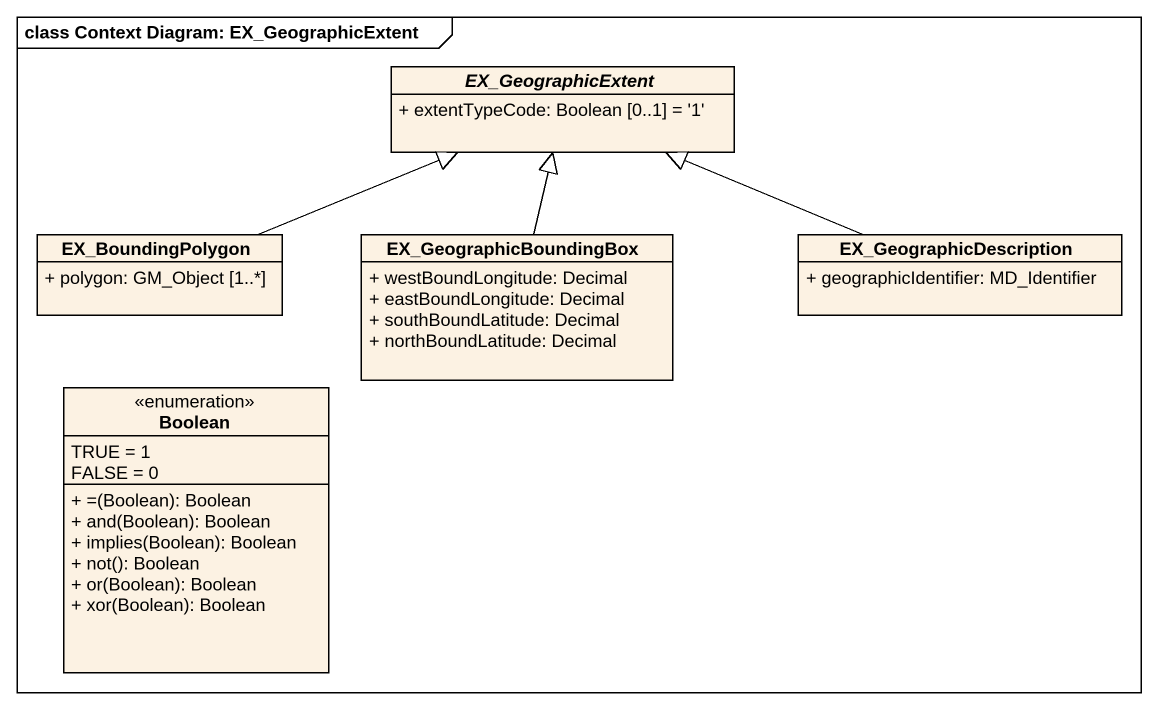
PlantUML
@startuml
mainframe class Context Diagram: EX_GeographicExtent
hide circle
hide empty members
skinparam classAttributeIconSize 0
abstract class EX_GeographicExtent {
  + extentTypeCode: Boolean [0..1] = '1'
}
class EX_BoundingPolygon {
  + polygon: GM_Object [1..*]
}
class EX_GeographicBoundingBox {
  + westBoundLongitude: Decimal
  + eastBoundLongitude: Decimal
  + southBoundLatitude: Decimal
  + northBoundLatitude: Decimal
}
class EX_GeographicDescription {
  + geographicIdentifier: MD_Identifier
}
enum Boolean {
  TRUE = 1
  FALSE = 0
  + =(Boolean): Boolean
  + and(Boolean): Boolean
  + implies(Boolean): Boolean
  + not(): Boolean
  + or(Boolean): Boolean
  + xor(Boolean): Boolean
}
EX_BoundingPolygon -right-|> EX_GeographicExtent
EX_GeographicBoundingBox -up-|> EX_GeographicExtent
EX_GeographicDescription -left-|> EX_GeographicExtent
@enduml
